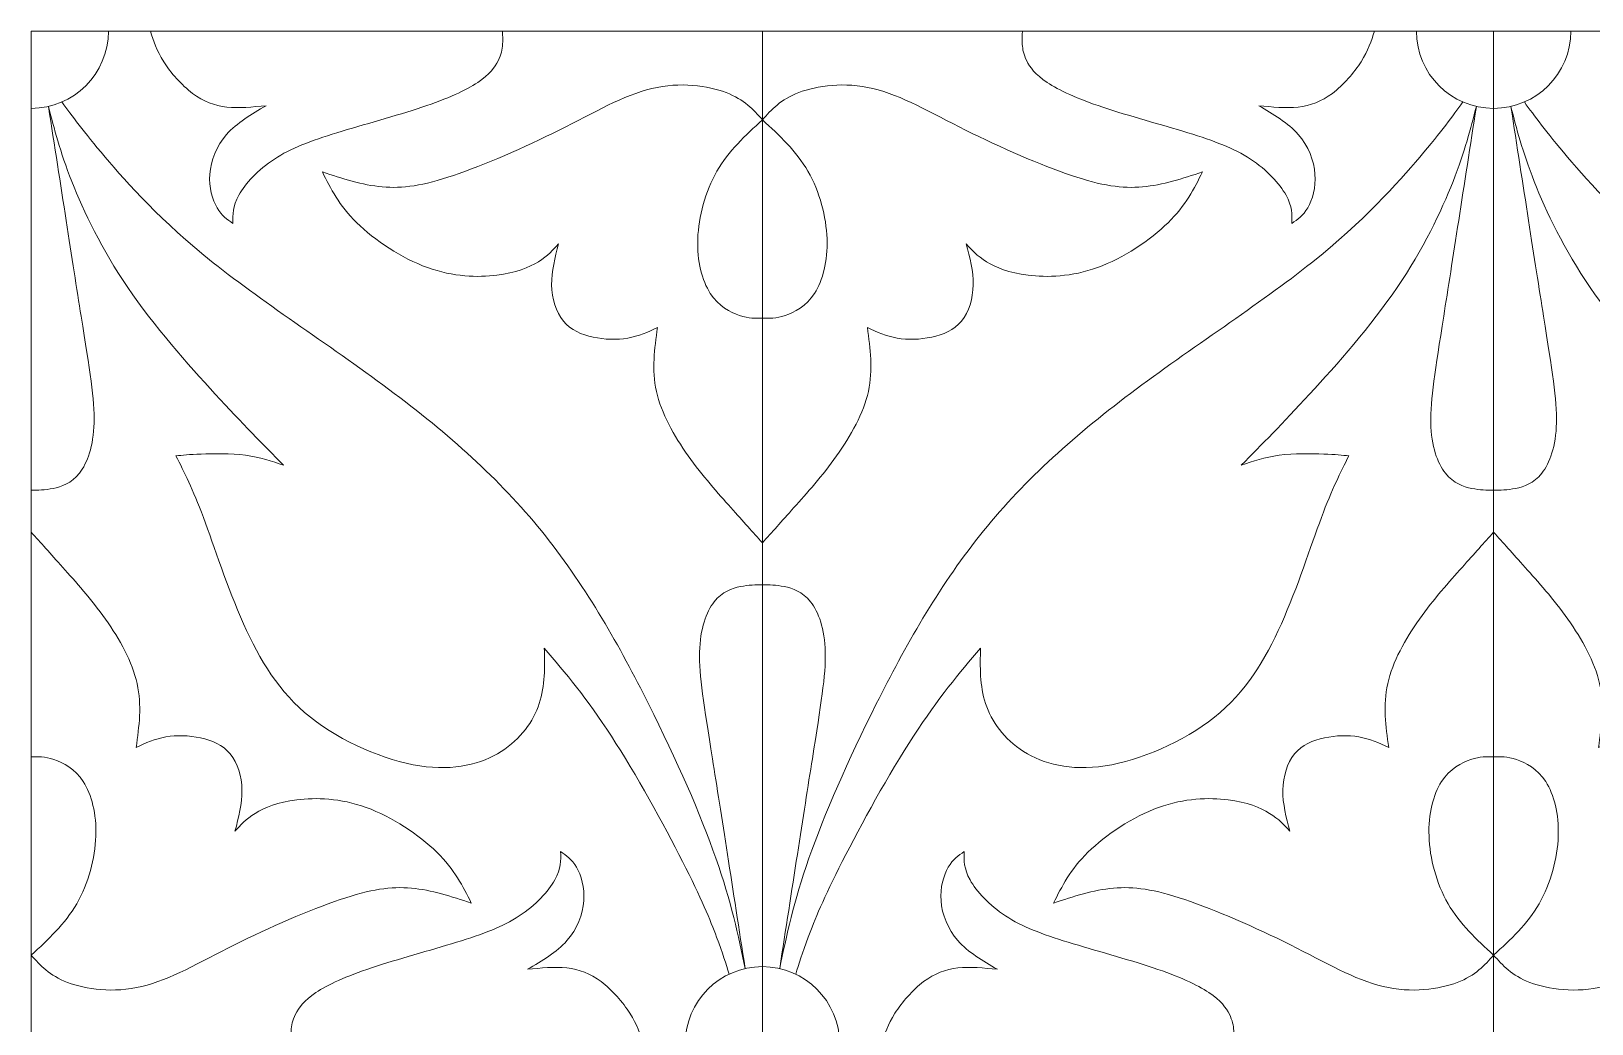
# Model space of a CAD drawing. Header units: millimetres. Extents: x -202 to 205, y -13 to 269.
# Drawn here: x -87.8 to -21.8, y 96.3 to 138.2 of the extents above; entities that cross this region are included whole.
import ezdxf

# ---------------------------------------------------------------- set-up
doc = ezdxf.new("R2010")
doc.units = ezdxf.units.MM
doc.header["$MEASUREMENT"] = 0
doc.layers.add('Default', color=18, linetype='Continuous')

msp = doc.modelspace()

# ---------------------------------------------------------------- linework, layer by layer
at = {"layer": 'Default', "color": 5, "lineweight": 20}
for points, knots in [([(-87.836, 9.759), (-87.836, 9.759), (-87.836, 138.245), (-87.836, 138.245), (-87.836, 138.245), (35.84, 138.245), (35.84, 138.245), (35.84, 138.245), (35.84, 9.759), (35.84, 9.759), (35.84, 9.759), (-87.836, 9.759), (-87.836, 9.759)], [0, 0, 0, 0, 0.2, 0.2, 0.2, 0.4, 0.4, 0.4, 0.6, 0.6, 0.6, 1, 1, 1, 1]), ([(-82.798, 138.245), (-82.664, 137.835), (-82.53, 137.424), (-82.235, 136.956), (-81.939, 136.489), (-81.48, 135.964), (-81.018, 135.616), (-80.555, 135.267), (-80.087, 135.095), (-79.567, 135.038), (-79.048, 134.981), (-78.475, 135.038), (-77.902, 135.095), (-78.522, 134.733), (-79.143, 134.37), (-79.572, 133.879), (-80.002, 133.387), (-80.24, 132.767), (-80.283, 132.199), (-80.326, 131.631), (-80.173, 131.116), (-79.978, 130.777), (-79.782, 130.439), (-79.544, 130.276), (-79.305, 130.114), (-79.314, 130.477), (-79.324, 130.839), (-79.057, 131.316), (-78.79, 131.794), (-78.245, 132.385), (-77.554, 132.839), (-76.862, 133.292), (-76.022, 133.607), (-74.906, 133.95), (-73.789, 134.294), (-72.396, 134.666), (-71.313, 135.029), (-70.23, 135.391), (-69.456, 135.745), (-68.956, 136.078), (-68.455, 136.412), (-68.225, 136.727), (-68.092, 136.994), (-67.958, 137.262), (-67.92, 137.481), (-67.906, 137.682), (-67.891, 137.882), (-67.901, 138.063), (-67.911, 138.245)], [0, 0, 0, 0, 0.058824, 0.058824, 0.058824, 0.117647, 0.117647, 0.117647, 0.176471, 0.176471, 0.176471, 0.235294, 0.235294, 0.235294, 0.294118, 0.294118, 0.294118, 0.352941, 0.352941, 0.352941, 0.411765, 0.411765, 0.411765, 0.470588, 0.470588, 0.470588, 0.529412, 0.529412, 0.529412, 0.588235, 0.588235, 0.588235, 0.647059, 0.647059, 0.647059, 0.705882, 0.705882, 0.705882, 0.764706, 0.764706, 0.764706, 0.823529, 0.823529, 0.823529, 0.882353, 0.882353, 0.882353, 1, 1, 1, 1]), ([(-31.036, 138.245), (-31.17, 137.835), (-31.304, 137.424), (-31.599, 136.956), (-31.895, 136.489), (-32.353, 135.964), (-32.816, 135.616), (-33.279, 135.267), (-33.747, 135.095), (-34.267, 135.038), (-34.786, 134.981), (-35.359, 135.038), (-35.932, 135.095), (-35.311, 134.733), (-34.691, 134.37), (-34.262, 133.879), (-33.832, 133.387), (-33.594, 132.767), (-33.551, 132.199), (-33.508, 131.631), (-33.661, 131.116), (-33.856, 130.777), (-34.052, 130.439), (-34.291, 130.276), (-34.529, 130.114), (-34.519, 130.477), (-34.51, 130.839), (-34.777, 131.316), (-35.044, 131.794), (-35.589, 132.385), (-36.28, 132.839), (-36.972, 133.292), (-37.812, 133.607), (-38.928, 133.95), (-40.045, 134.294), (-41.438, 134.666), (-42.521, 135.029), (-43.604, 135.391), (-44.377, 135.745), (-44.878, 136.078), (-45.379, 136.412), (-45.609, 136.727), (-45.742, 136.994), (-45.875, 137.262), (-45.914, 137.481), (-45.928, 137.682), (-45.942, 137.882), (-45.933, 138.063), (-45.923, 138.245)], [0, 0, 0, 0, 0.058824, 0.058824, 0.058824, 0.117647, 0.117647, 0.117647, 0.176471, 0.176471, 0.176471, 0.235294, 0.235294, 0.235294, 0.294118, 0.294118, 0.294118, 0.352941, 0.352941, 0.352941, 0.411765, 0.411765, 0.411765, 0.470588, 0.470588, 0.470588, 0.529412, 0.529412, 0.529412, 0.588235, 0.588235, 0.588235, 0.647059, 0.647059, 0.647059, 0.705882, 0.705882, 0.705882, 0.764706, 0.764706, 0.764706, 0.823529, 0.823529, 0.823529, 0.882353, 0.882353, 0.882353, 1, 1, 1, 1]), ([(-56.917, 134.495), (-57.299, 134.924), (-57.68, 135.354), (-58.453, 135.649), (-59.226, 135.945), (-60.39, 136.108), (-61.592, 135.822), (-62.795, 135.535), (-64.035, 134.8), (-65.51, 134.061), (-66.984, 133.322), (-68.692, 132.577), (-69.98, 132.143), (-71.269, 131.709), (-72.137, 131.584), (-72.991, 131.661), (-73.845, 131.737), (-74.685, 132.014), (-75.525, 132.291), (-75.172, 131.585), (-74.819, 130.878), (-74.07, 130.144), (-73.321, 129.409), (-72.175, 128.645), (-71.083, 128.249), (-69.99, 127.853), (-68.95, 127.825), (-68.148, 127.925), (-67.347, 128.025), (-66.783, 128.254), (-66.388, 128.497), (-65.992, 128.741), (-65.763, 128.999), (-65.534, 129.256), (-65.686, 128.674), (-65.839, 128.092), (-65.83, 127.515), (-65.82, 126.937), (-65.648, 126.364), (-65.333, 125.983), (-65.018, 125.601), (-64.56, 125.41), (-64.073, 125.305), (-63.587, 125.2), (-63.071, 125.181), (-62.613, 125.262), (-62.155, 125.343), (-61.755, 125.525), (-61.354, 125.706), (-61.478, 124.819), (-61.602, 123.931), (-61.397, 123.01), (-61.192, 122.089), (-60.657, 121.135), (-60.056, 120.286), (-59.455, 119.437), (-58.787, 118.692), (-58.252, 118.096), (-57.718, 117.499), (-57.318, 117.051), (-56.917, 116.602)], [0, 0, 0, 0, 0.047619, 0.047619, 0.047619, 0.095238, 0.095238, 0.095238, 0.142857, 0.142857, 0.142857, 0.190476, 0.190476, 0.190476, 0.238095, 0.238095, 0.238095, 0.285714, 0.285714, 0.285714, 0.333333, 0.333333, 0.333333, 0.380952, 0.380952, 0.380952, 0.428571, 0.428571, 0.428571, 0.47619, 0.47619, 0.47619, 0.52381, 0.52381, 0.52381, 0.571429, 0.571429, 0.571429, 0.619048, 0.619048, 0.619048, 0.666667, 0.666667, 0.666667, 0.714286, 0.714286, 0.714286, 0.761905, 0.761905, 0.761905, 0.809524, 0.809524, 0.809524, 0.857143, 0.857143, 0.857143, 0.904762, 0.904762, 0.904762, 1, 1, 1, 1]), ([(-56.917, 134.495), (-56.535, 134.924), (-56.154, 135.354), (-55.381, 135.649), (-54.608, 135.945), (-53.444, 136.108), (-52.242, 135.822), (-51.039, 135.535), (-49.799, 134.8), (-48.324, 134.061), (-46.85, 133.322), (-45.141, 132.577), (-43.853, 132.143), (-42.565, 131.709), (-41.697, 131.584), (-40.843, 131.661), (-39.989, 131.737), (-39.149, 132.014), (-38.309, 132.291), (-38.662, 131.585), (-39.015, 130.878), (-39.764, 130.144), (-40.513, 129.409), (-41.659, 128.645), (-42.751, 128.249), (-43.844, 127.853), (-44.884, 127.825), (-45.686, 127.925), (-46.487, 128.025), (-47.05, 128.254), (-47.446, 128.497), (-47.842, 128.741), (-48.071, 128.999), (-48.3, 129.256), (-48.148, 128.674), (-47.995, 128.092), (-48.004, 127.515), (-48.014, 126.937), (-48.186, 126.364), (-48.501, 125.983), (-48.816, 125.601), (-49.274, 125.41), (-49.76, 125.305), (-50.247, 125.2), (-50.763, 125.181), (-51.22, 125.262), (-51.679, 125.343), (-52.079, 125.525), (-52.48, 125.706), (-52.356, 124.819), (-52.232, 123.931), (-52.437, 123.01), (-52.642, 122.089), (-53.177, 121.135), (-53.778, 120.286), (-54.379, 119.437), (-55.047, 118.692), (-55.582, 118.096), (-56.116, 117.499), (-56.516, 117.051), (-56.917, 116.602)], [0, 0, 0, 0, 0.047619, 0.047619, 0.047619, 0.095238, 0.095238, 0.095238, 0.142857, 0.142857, 0.142857, 0.190476, 0.190476, 0.190476, 0.238095, 0.238095, 0.238095, 0.285714, 0.285714, 0.285714, 0.333333, 0.333333, 0.333333, 0.380952, 0.380952, 0.380952, 0.428571, 0.428571, 0.428571, 0.47619, 0.47619, 0.47619, 0.52381, 0.52381, 0.52381, 0.571429, 0.571429, 0.571429, 0.619048, 0.619048, 0.619048, 0.666667, 0.666667, 0.666667, 0.714286, 0.714286, 0.714286, 0.761905, 0.761905, 0.761905, 0.809524, 0.809524, 0.809524, 0.857143, 0.857143, 0.857143, 0.904762, 0.904762, 0.904762, 1, 1, 1, 1]), ([(-87.836, 118.834), (-87.55, 118.834), (-87.263, 118.834), (-86.911, 118.906), (-86.557, 118.977), (-86.138, 119.121), (-85.799, 119.55), (-85.46, 119.98), (-85.202, 120.695), (-85.178, 121.678), (-85.155, 122.661), (-85.364, 123.911), (-85.725, 126.187), (-86.085, 128.462), (-86.596, 131.763), (-87.107, 135.063)], [0, 0, 0, 0, 0.166667, 0.166667, 0.166667, 0.333333, 0.333333, 0.333333, 0.5, 0.5, 0.5, 0.666667, 0.666667, 0.666667, 1, 1, 1, 1]), ([(-87.107, 135.063), (-86.864, 134.116), (-86.622, 133.169), (-86.12, 131.894), (-85.617, 130.619), (-84.853, 129.015), (-83.751, 127.398), (-82.649, 125.78), (-81.208, 124.148), (-80.053, 122.894), (-78.898, 121.639), (-78.03, 120.761), (-77.162, 119.883), (-77.658, 120.055), (-78.154, 120.226), (-78.774, 120.308), (-79.394, 120.389), (-80.139, 120.379), (-80.65, 120.36), (-81.16, 120.341), (-81.437, 120.312), (-81.714, 120.283), (-81.361, 119.587), (-81.007, 118.89), (-80.554, 117.674), (-80.101, 116.457), (-79.547, 114.72), (-78.86, 113.179), (-78.173, 111.638), (-77.353, 110.292), (-76.031, 109.233), (-74.709, 108.174), (-72.886, 107.401), (-71.408, 107.172), (-69.928, 106.943), (-68.792, 107.258), (-67.962, 107.782), (-67.132, 108.307), (-66.607, 109.042), (-66.355, 109.805), (-66.101, 110.569), (-66.121, 111.361), (-66.14, 112.153), (-65.243, 111.094), (-64.345, 110.034), (-63.305, 108.431), (-62.265, 106.828), (-61.082, 104.681), (-60.295, 103.13), (-59.507, 101.58), (-59.116, 100.625), (-58.854, 99.93), (-58.592, 99.234), (-58.459, 98.797), (-58.326, 98.361)], [0, 0, 0, 0, 0.052632, 0.052632, 0.052632, 0.105263, 0.105263, 0.105263, 0.157895, 0.157895, 0.157895, 0.210526, 0.210526, 0.210526, 0.263158, 0.263158, 0.263158, 0.315789, 0.315789, 0.315789, 0.368421, 0.368421, 0.368421, 0.421053, 0.421053, 0.421053, 0.473684, 0.473684, 0.473684, 0.526316, 0.526316, 0.526316, 0.578947, 0.578947, 0.578947, 0.631579, 0.631579, 0.631579, 0.684211, 0.684211, 0.684211, 0.736842, 0.736842, 0.736842, 0.789474, 0.789474, 0.789474, 0.842105, 0.842105, 0.842105, 0.894737, 0.894737, 0.894737, 1, 1, 1, 1]), ([(-57.647, 98.598), (-57.94, 100.005), (-58.234, 101.413), (-58.882, 103.261), (-59.529, 105.11), (-60.532, 107.401), (-61.734, 109.796), (-62.936, 112.191), (-64.339, 114.691), (-66.095, 116.901), (-67.851, 119.109), (-69.96, 121.028), (-72.484, 122.927), (-75.008, 124.826), (-77.947, 126.706), (-80.137, 128.452), (-82.327, 130.199), (-83.769, 131.811), (-84.71, 132.922), (-85.652, 134.033), (-86.094, 134.642), (-86.536, 135.251)], [0, 0, 0, 0, 0.125, 0.125, 0.125, 0.25, 0.25, 0.25, 0.375, 0.375, 0.375, 0.5, 0.5, 0.5, 0.625, 0.625, 0.625, 0.75, 0.75, 0.75, 1, 1, 1, 1]), ([(-56.187, 98.598), (-55.894, 100.005), (-55.6, 101.413), (-54.952, 103.261), (-54.305, 105.11), (-53.302, 107.401), (-52.1, 109.796), (-50.898, 112.191), (-49.495, 114.691), (-47.739, 116.901), (-45.983, 119.109), (-43.874, 121.028), (-41.35, 122.927), (-38.826, 124.826), (-35.886, 126.706), (-33.696, 128.452), (-31.506, 130.199), (-30.065, 131.811), (-29.124, 132.922), (-28.182, 134.033), (-27.74, 134.642), (-27.298, 135.251)], [0, 0, 0, 0, 0.125, 0.125, 0.125, 0.25, 0.25, 0.25, 0.375, 0.375, 0.375, 0.5, 0.5, 0.5, 0.625, 0.625, 0.625, 0.75, 0.75, 0.75, 1, 1, 1, 1]), ([(-26.727, 135.063), (-26.97, 134.116), (-27.212, 133.169), (-27.714, 131.894), (-28.217, 130.619), (-28.981, 129.015), (-30.083, 127.398), (-31.185, 125.78), (-32.626, 124.148), (-33.781, 122.894), (-34.935, 121.639), (-35.804, 120.761), (-36.672, 119.883), (-36.176, 120.055), (-35.68, 120.226), (-35.06, 120.308), (-34.439, 120.389), (-33.695, 120.379), (-33.184, 120.36), (-32.674, 120.341), (-32.397, 120.312), (-32.12, 120.283), (-32.473, 119.587), (-32.827, 118.89), (-33.28, 117.674), (-33.733, 116.457), (-34.287, 114.72), (-34.973, 113.179), (-35.661, 111.638), (-36.481, 110.292), (-37.803, 109.233), (-39.125, 108.174), (-40.947, 107.401), (-42.427, 107.172), (-43.906, 106.943), (-45.041, 107.258), (-45.872, 107.782), (-46.702, 108.307), (-47.227, 109.042), (-47.48, 109.805), (-47.733, 110.569), (-47.713, 111.361), (-47.694, 112.153), (-48.591, 111.094), (-49.488, 110.034), (-50.528, 108.431), (-51.569, 106.828), (-52.752, 104.681), (-53.539, 103.13), (-54.327, 101.58), (-54.718, 100.625), (-54.98, 99.93), (-55.242, 99.234), (-55.375, 98.797), (-55.508, 98.361)], [0, 0, 0, 0, 0.052632, 0.052632, 0.052632, 0.105263, 0.105263, 0.105263, 0.157895, 0.157895, 0.157895, 0.210526, 0.210526, 0.210526, 0.263158, 0.263158, 0.263158, 0.315789, 0.315789, 0.315789, 0.368421, 0.368421, 0.368421, 0.421053, 0.421053, 0.421053, 0.473684, 0.473684, 0.473684, 0.526316, 0.526316, 0.526316, 0.578947, 0.578947, 0.578947, 0.631579, 0.631579, 0.631579, 0.684211, 0.684211, 0.684211, 0.736842, 0.736842, 0.736842, 0.789474, 0.789474, 0.789474, 0.842105, 0.842105, 0.842105, 0.894737, 0.894737, 0.894737, 1, 1, 1, 1]), ([(-25.998, 118.834), (-26.284, 118.834), (-26.57, 118.834), (-26.923, 118.906), (-27.277, 118.977), (-27.696, 119.121), (-28.035, 119.55), (-28.374, 119.98), (-28.632, 120.695), (-28.656, 121.678), (-28.679, 122.661), (-28.469, 123.911), (-28.109, 126.187), (-27.749, 128.462), (-27.238, 131.763), (-26.727, 135.063)], [0, 0, 0, 0, 0.166667, 0.166667, 0.166667, 0.333333, 0.333333, 0.333333, 0.5, 0.5, 0.5, 0.666667, 0.666667, 0.666667, 1, 1, 1, 1]), ([(-25.998, 118.834), (-25.712, 118.834), (-25.425, 118.834), (-25.072, 118.906), (-24.719, 118.977), (-24.299, 119.121), (-23.96, 119.55), (-23.622, 119.98), (-23.364, 120.695), (-23.34, 121.678), (-23.316, 122.661), (-23.526, 123.911), (-23.887, 126.187), (-24.247, 128.462), (-24.758, 131.763), (-25.268, 135.063)], [0, 0, 0, 0, 0.166667, 0.166667, 0.166667, 0.333333, 0.333333, 0.333333, 0.5, 0.5, 0.5, 0.666667, 0.666667, 0.666667, 1, 1, 1, 1]), ([(-25.268, 135.063), (-25.026, 134.116), (-24.784, 133.169), (-24.281, 131.894), (-23.779, 130.619), (-23.015, 129.015), (-21.913, 127.398), (-20.811, 125.78), (-19.37, 124.148), (-18.215, 122.894), (-17.06, 121.639), (-16.192, 120.761), (-15.323, 119.883), (-15.82, 120.055), (-16.316, 120.226), (-16.936, 120.308), (-17.556, 120.389), (-18.301, 120.379), (-18.811, 120.36), (-19.322, 120.341), (-19.599, 120.312), (-19.876, 120.283), (-19.523, 119.587), (-19.169, 118.89), (-18.716, 117.674), (-18.263, 116.457), (-17.709, 114.72), (-17.022, 113.179), (-16.335, 111.638), (-15.514, 110.292), (-14.193, 109.233), (-12.871, 108.174), (-11.048, 107.401), (-9.569, 107.172), (-8.09, 106.943), (-6.954, 107.258), (-6.124, 107.782), (-5.294, 108.307), (-4.769, 109.042), (-4.516, 109.805), (-4.263, 110.569), (-4.282, 111.361), (-4.302, 112.153), (-3.404, 111.094), (-2.507, 110.034), (-1.467, 108.431), (-0.427, 106.828), (0.756, 104.681), (1.544, 103.13), (2.331, 101.58), (2.722, 100.625), (2.984, 99.93), (3.246, 99.234), (3.379, 98.797), (3.512, 98.361)], [0, 0, 0, 0, 0.052632, 0.052632, 0.052632, 0.105263, 0.105263, 0.105263, 0.157895, 0.157895, 0.157895, 0.210526, 0.210526, 0.210526, 0.263158, 0.263158, 0.263158, 0.315789, 0.315789, 0.315789, 0.368421, 0.368421, 0.368421, 0.421053, 0.421053, 0.421053, 0.473684, 0.473684, 0.473684, 0.526316, 0.526316, 0.526316, 0.578947, 0.578947, 0.578947, 0.631579, 0.631579, 0.631579, 0.684211, 0.684211, 0.684211, 0.736842, 0.736842, 0.736842, 0.789474, 0.789474, 0.789474, 0.842105, 0.842105, 0.842105, 0.894737, 0.894737, 0.894737, 1, 1, 1, 1]), ([(4.192, 98.598), (3.898, 100.005), (3.604, 101.413), (2.957, 103.261), (2.309, 105.11), (1.307, 107.401), (0.104, 109.796), (-1.098, 112.191), (-2.501, 114.691), (-4.257, 116.901), (-6.013, 119.109), (-8.122, 121.028), (-10.646, 122.927), (-13.17, 124.826), (-16.109, 126.706), (-18.299, 128.452), (-20.489, 130.199), (-21.93, 131.811), (-22.872, 132.922), (-23.814, 134.033), (-24.256, 134.642), (-24.698, 135.251)], [0, 0, 0, 0, 0.125, 0.125, 0.125, 0.25, 0.25, 0.25, 0.375, 0.375, 0.375, 0.5, 0.5, 0.5, 0.625, 0.625, 0.625, 0.75, 0.75, 0.75, 1, 1, 1, 1]), ([(-56.917, 134.495), (-57.632, 133.837), (-58.347, 133.178), (-58.843, 132.32), (-59.339, 131.461), (-59.616, 130.401), (-59.65, 129.462), (-59.683, 128.522), (-59.473, 127.701), (-59.12, 127.157), (-58.767, 126.613), (-58.271, 126.346), (-57.88, 126.217), (-57.489, 126.088), (-57.203, 126.098), (-56.917, 126.107)], [0, 0, 0, 0, 0.166667, 0.166667, 0.166667, 0.333333, 0.333333, 0.333333, 0.5, 0.5, 0.5, 0.666667, 0.666667, 0.666667, 1, 1, 1, 1]), ([(-56.917, 134.495), (-56.202, 133.837), (-55.487, 133.178), (-54.991, 132.32), (-54.495, 131.461), (-54.218, 130.401), (-54.184, 129.462), (-54.151, 128.522), (-54.361, 127.701), (-54.714, 127.157), (-55.067, 126.613), (-55.563, 126.346), (-55.954, 126.217), (-56.345, 126.088), (-56.631, 126.098), (-56.917, 126.107)], [0, 0, 0, 0, 0.166667, 0.166667, 0.166667, 0.333333, 0.333333, 0.333333, 0.5, 0.5, 0.5, 0.666667, 0.666667, 0.666667, 1, 1, 1, 1]), ([(-87.836, 99.166), (-87.455, 98.737), (-87.073, 98.307), (-86.3, 98.012), (-85.527, 97.716), (-84.363, 97.553), (-83.161, 97.84), (-81.959, 98.126), (-80.718, 98.861), (-79.244, 99.6), (-77.769, 100.34), (-76.06, 101.084), (-74.772, 101.519), (-73.484, 101.953), (-72.616, 102.077), (-71.762, 102), (-70.908, 101.924), (-70.068, 101.647), (-69.228, 101.371), (-69.581, 102.077), (-69.934, 102.783), (-70.683, 103.518), (-71.432, 104.253), (-72.578, 105.016), (-73.67, 105.412), (-74.763, 105.808), (-75.803, 105.837), (-76.605, 105.736), (-77.406, 105.636), (-77.969, 105.407), (-78.365, 105.164), (-78.761, 104.921), (-78.991, 104.663), (-79.219, 104.405), (-79.067, 104.987), (-78.914, 105.569), (-78.923, 106.147), (-78.933, 106.724), (-79.105, 107.297), (-79.42, 107.678), (-79.735, 108.06), (-80.193, 108.251), (-80.68, 108.356), (-81.166, 108.461), (-81.682, 108.48), (-82.14, 108.399), (-82.598, 108.318), (-82.999, 108.136), (-83.399, 107.955), (-83.275, 108.843), (-83.151, 109.73), (-83.356, 110.651), (-83.561, 111.572), (-84.096, 112.526), (-84.697, 113.376), (-85.298, 114.225), (-85.966, 114.97), (-86.501, 115.566), (-87.035, 116.162), (-87.436, 116.611), (-87.836, 117.059)], [0, 0, 0, 0, 0.047619, 0.047619, 0.047619, 0.095238, 0.095238, 0.095238, 0.142857, 0.142857, 0.142857, 0.190476, 0.190476, 0.190476, 0.238095, 0.238095, 0.238095, 0.285714, 0.285714, 0.285714, 0.333333, 0.333333, 0.333333, 0.380952, 0.380952, 0.380952, 0.428571, 0.428571, 0.428571, 0.47619, 0.47619, 0.47619, 0.52381, 0.52381, 0.52381, 0.571429, 0.571429, 0.571429, 0.619048, 0.619048, 0.619048, 0.666667, 0.666667, 0.666667, 0.714286, 0.714286, 0.714286, 0.761905, 0.761905, 0.761905, 0.809524, 0.809524, 0.809524, 0.857143, 0.857143, 0.857143, 0.904762, 0.904762, 0.904762, 1, 1, 1, 1]), ([(-25.998, 99.166), (-26.379, 98.737), (-26.761, 98.307), (-27.534, 98.012), (-28.307, 97.716), (-29.471, 97.553), (-30.673, 97.84), (-31.875, 98.126), (-33.116, 98.861), (-34.59, 99.6), (-36.065, 100.34), (-37.773, 101.084), (-39.061, 101.519), (-40.35, 101.953), (-41.218, 102.077), (-42.072, 102), (-42.926, 101.924), (-43.766, 101.647), (-44.606, 101.371), (-44.253, 102.077), (-43.899, 102.783), (-43.151, 103.518), (-42.402, 104.253), (-41.256, 105.016), (-40.164, 105.412), (-39.071, 105.808), (-38.031, 105.837), (-37.229, 105.736), (-36.428, 105.636), (-35.864, 105.407), (-35.469, 105.164), (-35.073, 104.921), (-34.843, 104.663), (-34.614, 104.405), (-34.767, 104.987), (-34.92, 105.569), (-34.911, 106.147), (-34.901, 106.724), (-34.729, 107.297), (-34.414, 107.678), (-34.099, 108.06), (-33.641, 108.251), (-33.154, 108.356), (-32.668, 108.461), (-32.152, 108.48), (-31.694, 108.399), (-31.236, 108.318), (-30.835, 108.136), (-30.435, 107.955), (-30.559, 108.843), (-30.683, 109.73), (-30.478, 110.651), (-30.273, 111.572), (-29.738, 112.526), (-29.137, 113.376), (-28.536, 114.225), (-27.868, 114.97), (-27.333, 115.566), (-26.799, 116.162), (-26.398, 116.611), (-25.998, 117.059)], [0, 0, 0, 0, 0.047619, 0.047619, 0.047619, 0.095238, 0.095238, 0.095238, 0.142857, 0.142857, 0.142857, 0.190476, 0.190476, 0.190476, 0.238095, 0.238095, 0.238095, 0.285714, 0.285714, 0.285714, 0.333333, 0.333333, 0.333333, 0.380952, 0.380952, 0.380952, 0.428571, 0.428571, 0.428571, 0.47619, 0.47619, 0.47619, 0.52381, 0.52381, 0.52381, 0.571429, 0.571429, 0.571429, 0.619048, 0.619048, 0.619048, 0.666667, 0.666667, 0.666667, 0.714286, 0.714286, 0.714286, 0.761905, 0.761905, 0.761905, 0.809524, 0.809524, 0.809524, 0.857143, 0.857143, 0.857143, 0.904762, 0.904762, 0.904762, 1, 1, 1, 1]), ([(-25.998, 99.166), (-25.616, 98.737), (-25.235, 98.307), (-24.462, 98.012), (-23.689, 97.716), (-22.525, 97.553), (-21.323, 97.84), (-20.12, 98.126), (-18.879, 98.861), (-17.405, 99.6), (-15.931, 100.34), (-14.222, 101.084), (-12.934, 101.519), (-11.646, 101.953), (-10.777, 102.077), (-9.924, 102), (-9.07, 101.924), (-8.23, 101.647), (-7.39, 101.371), (-7.743, 102.077), (-8.096, 102.783), (-8.845, 103.518), (-9.594, 104.253), (-10.74, 105.016), (-11.832, 105.412), (-12.925, 105.808), (-13.965, 105.837), (-14.766, 105.736), (-15.568, 105.636), (-16.131, 105.407), (-16.527, 105.164), (-16.923, 104.921), (-17.152, 104.663), (-17.381, 104.405), (-17.229, 104.987), (-17.076, 105.569), (-17.085, 106.147), (-17.095, 106.724), (-17.267, 107.297), (-17.582, 107.678), (-17.897, 108.06), (-18.355, 108.251), (-18.841, 108.356), (-19.328, 108.461), (-19.844, 108.48), (-20.301, 108.399), (-20.76, 108.318), (-21.16, 108.136), (-21.561, 107.955), (-21.437, 108.843), (-21.313, 109.73), (-21.518, 110.651), (-21.723, 111.572), (-22.258, 112.526), (-22.859, 113.376), (-23.46, 114.225), (-24.128, 114.97), (-24.662, 115.566), (-25.197, 116.162), (-25.597, 116.611), (-25.998, 117.059)], [0, 0, 0, 0, 0.047619, 0.047619, 0.047619, 0.095238, 0.095238, 0.095238, 0.142857, 0.142857, 0.142857, 0.190476, 0.190476, 0.190476, 0.238095, 0.238095, 0.238095, 0.285714, 0.285714, 0.285714, 0.333333, 0.333333, 0.333333, 0.380952, 0.380952, 0.380952, 0.428571, 0.428571, 0.428571, 0.47619, 0.47619, 0.47619, 0.52381, 0.52381, 0.52381, 0.571429, 0.571429, 0.571429, 0.619048, 0.619048, 0.619048, 0.666667, 0.666667, 0.666667, 0.714286, 0.714286, 0.714286, 0.761905, 0.761905, 0.761905, 0.809524, 0.809524, 0.809524, 0.857143, 0.857143, 0.857143, 0.904762, 0.904762, 0.904762, 1, 1, 1, 1]), ([(-56.917, 114.827), (-57.203, 114.827), (-57.49, 114.827), (-57.843, 114.755), (-58.196, 114.684), (-58.616, 114.54), (-58.954, 114.111), (-59.293, 113.682), (-59.551, 112.966), (-59.575, 111.983), (-59.598, 111), (-59.388, 109.75), (-59.028, 107.475), (-58.668, 105.199), (-58.157, 101.899), (-57.647, 98.598)], [0, 0, 0, 0, 0.166667, 0.166667, 0.166667, 0.333333, 0.333333, 0.333333, 0.5, 0.5, 0.5, 0.666667, 0.666667, 0.666667, 1, 1, 1, 1]), ([(-56.917, 114.827), (-56.631, 114.827), (-56.344, 114.827), (-55.991, 114.755), (-55.638, 114.684), (-55.219, 114.54), (-54.88, 114.111), (-54.541, 113.682), (-54.283, 112.966), (-54.259, 111.983), (-54.236, 111), (-54.445, 109.75), (-54.806, 107.475), (-55.166, 105.199), (-55.677, 101.899), (-56.187, 98.598)], [0, 0, 0, 0, 0.166667, 0.166667, 0.166667, 0.333333, 0.333333, 0.333333, 0.5, 0.5, 0.5, 0.666667, 0.666667, 0.666667, 1, 1, 1, 1]), ([(-87.836, 99.166), (-87.121, 99.825), (-86.406, 100.483), (-85.91, 101.341), (-85.414, 102.2), (-85.137, 103.26), (-85.103, 104.2), (-85.07, 105.139), (-85.28, 105.96), (-85.633, 106.504), (-85.986, 107.048), (-86.483, 107.315), (-86.873, 107.444), (-87.264, 107.573), (-87.551, 107.563), (-87.836, 107.554)], [0, 0, 0, 0, 0.166667, 0.166667, 0.166667, 0.333333, 0.333333, 0.333333, 0.5, 0.5, 0.5, 0.666667, 0.666667, 0.666667, 1, 1, 1, 1]), ([(-25.998, 99.166), (-26.713, 99.825), (-27.428, 100.483), (-27.924, 101.341), (-28.42, 102.2), (-28.697, 103.26), (-28.73, 104.2), (-28.764, 105.139), (-28.554, 105.96), (-28.201, 106.504), (-27.848, 107.048), (-27.351, 107.315), (-26.961, 107.444), (-26.57, 107.573), (-26.284, 107.563), (-25.998, 107.554)], [0, 0, 0, 0, 0.166667, 0.166667, 0.166667, 0.333333, 0.333333, 0.333333, 0.5, 0.5, 0.5, 0.666667, 0.666667, 0.666667, 1, 1, 1, 1]), ([(-25.998, 99.166), (-25.283, 99.825), (-24.567, 100.483), (-24.072, 101.341), (-23.576, 102.2), (-23.299, 103.26), (-23.265, 104.2), (-23.232, 105.139), (-23.442, 105.96), (-23.795, 106.504), (-24.148, 107.048), (-24.644, 107.315), (-25.035, 107.444), (-25.426, 107.573), (-25.712, 107.563), (-25.998, 107.554)], [0, 0, 0, 0, 0.166667, 0.166667, 0.166667, 0.333333, 0.333333, 0.333333, 0.5, 0.5, 0.5, 0.666667, 0.666667, 0.666667, 1, 1, 1, 1]), ([(-61.956, 95.416), (-62.089, 95.827), (-62.223, 96.237), (-62.518, 96.705), (-62.814, 97.173), (-63.273, 97.698), (-63.735, 98.046), (-64.198, 98.394), (-64.666, 98.566), (-65.186, 98.623), (-65.706, 98.68), (-66.278, 98.623), (-66.851, 98.566), (-66.231, 98.928), (-65.61, 99.291), (-65.181, 99.782), (-64.752, 100.274), (-64.513, 100.894), (-64.47, 101.462), (-64.427, 102.03), (-64.58, 102.545), (-64.775, 102.884), (-64.971, 103.223), (-65.21, 103.385), (-65.448, 103.547), (-65.439, 103.185), (-65.429, 102.822), (-65.696, 102.345), (-65.963, 101.868), (-66.508, 101.276), (-67.199, 100.823), (-67.891, 100.369), (-68.731, 100.054), (-69.847, 99.711), (-70.964, 99.368), (-72.357, 98.995), (-73.44, 98.633), (-74.524, 98.27), (-75.296, 97.917), (-75.797, 97.583), (-76.298, 97.249), (-76.528, 96.934), (-76.661, 96.667), (-76.795, 96.4), (-76.833, 96.18), (-76.847, 95.98), (-76.862, 95.779), (-76.852, 95.598), (-76.842, 95.416)], [0, 0, 0, 0, 0.058824, 0.058824, 0.058824, 0.117647, 0.117647, 0.117647, 0.176471, 0.176471, 0.176471, 0.235294, 0.235294, 0.235294, 0.294118, 0.294118, 0.294118, 0.352941, 0.352941, 0.352941, 0.411765, 0.411765, 0.411765, 0.470588, 0.470588, 0.470588, 0.529412, 0.529412, 0.529412, 0.588235, 0.588235, 0.588235, 0.647059, 0.647059, 0.647059, 0.705882, 0.705882, 0.705882, 0.764706, 0.764706, 0.764706, 0.823529, 0.823529, 0.823529, 0.882353, 0.882353, 0.882353, 1, 1, 1, 1]), ([(-51.878, 95.416), (-51.745, 95.827), (-51.611, 96.237), (-51.316, 96.705), (-51.02, 97.173), (-50.561, 97.698), (-50.099, 98.046), (-49.636, 98.394), (-49.168, 98.566), (-48.648, 98.623), (-48.128, 98.68), (-47.555, 98.623), (-46.983, 98.566), (-47.603, 98.928), (-48.224, 99.291), (-48.653, 99.782), (-49.082, 100.274), (-49.321, 100.894), (-49.364, 101.462), (-49.407, 102.03), (-49.254, 102.545), (-49.059, 102.884), (-48.863, 103.223), (-48.624, 103.385), (-48.386, 103.547), (-48.395, 103.185), (-48.405, 102.822), (-48.138, 102.345), (-47.871, 101.868), (-47.326, 101.276), (-46.635, 100.823), (-45.943, 100.369), (-45.103, 100.054), (-43.987, 99.711), (-42.87, 99.368), (-41.477, 98.995), (-40.393, 98.633), (-39.31, 98.27), (-38.537, 97.917), (-38.036, 97.583), (-37.535, 97.249), (-37.306, 96.934), (-37.173, 96.667), (-37.039, 96.4), (-37.001, 96.18), (-36.987, 95.98), (-36.972, 95.779), (-36.982, 95.598), (-36.992, 95.416)], [0, 0, 0, 0, 0.058824, 0.058824, 0.058824, 0.117647, 0.117647, 0.117647, 0.176471, 0.176471, 0.176471, 0.235294, 0.235294, 0.235294, 0.294118, 0.294118, 0.294118, 0.352941, 0.352941, 0.352941, 0.411765, 0.411765, 0.411765, 0.470588, 0.470588, 0.470588, 0.529412, 0.529412, 0.529412, 0.588235, 0.588235, 0.588235, 0.647059, 0.647059, 0.647059, 0.705882, 0.705882, 0.705882, 0.764706, 0.764706, 0.764706, 0.823529, 0.823529, 0.823529, 0.882353, 0.882353, 0.882353, 1, 1, 1, 1])]:
    msp.add_open_spline(points, degree=3, knots=knots, dxfattribs=at)
for points in [[(-84.572, 138.245), (-84.572, 136.443), (-86.034, 134.981), (-87.836, 134.981)], [(-56.917, 138.245), (-56.917, 138.245), (-56.917, 9.759), (-56.917, 9.759)], [(-29.261, 138.245), (-29.261, 136.443), (-27.8, 134.981), (-25.998, 134.981)], [(-25.998, 9.759), (-25.998, 9.759), (-25.998, 138.245), (-25.998, 138.245)], [(-22.734, 138.245), (-22.734, 136.443), (-24.195, 134.981), (-25.998, 134.981)], [(-60.18, 95.416), (-60.18, 97.219), (-58.719, 98.68), (-56.917, 98.68)], [(-53.653, 95.416), (-53.653, 97.219), (-55.114, 98.68), (-56.917, 98.68)]]:
    msp.add_open_spline(points, degree=3, dxfattribs=at)

doc.saveas('drawing.dxf')
